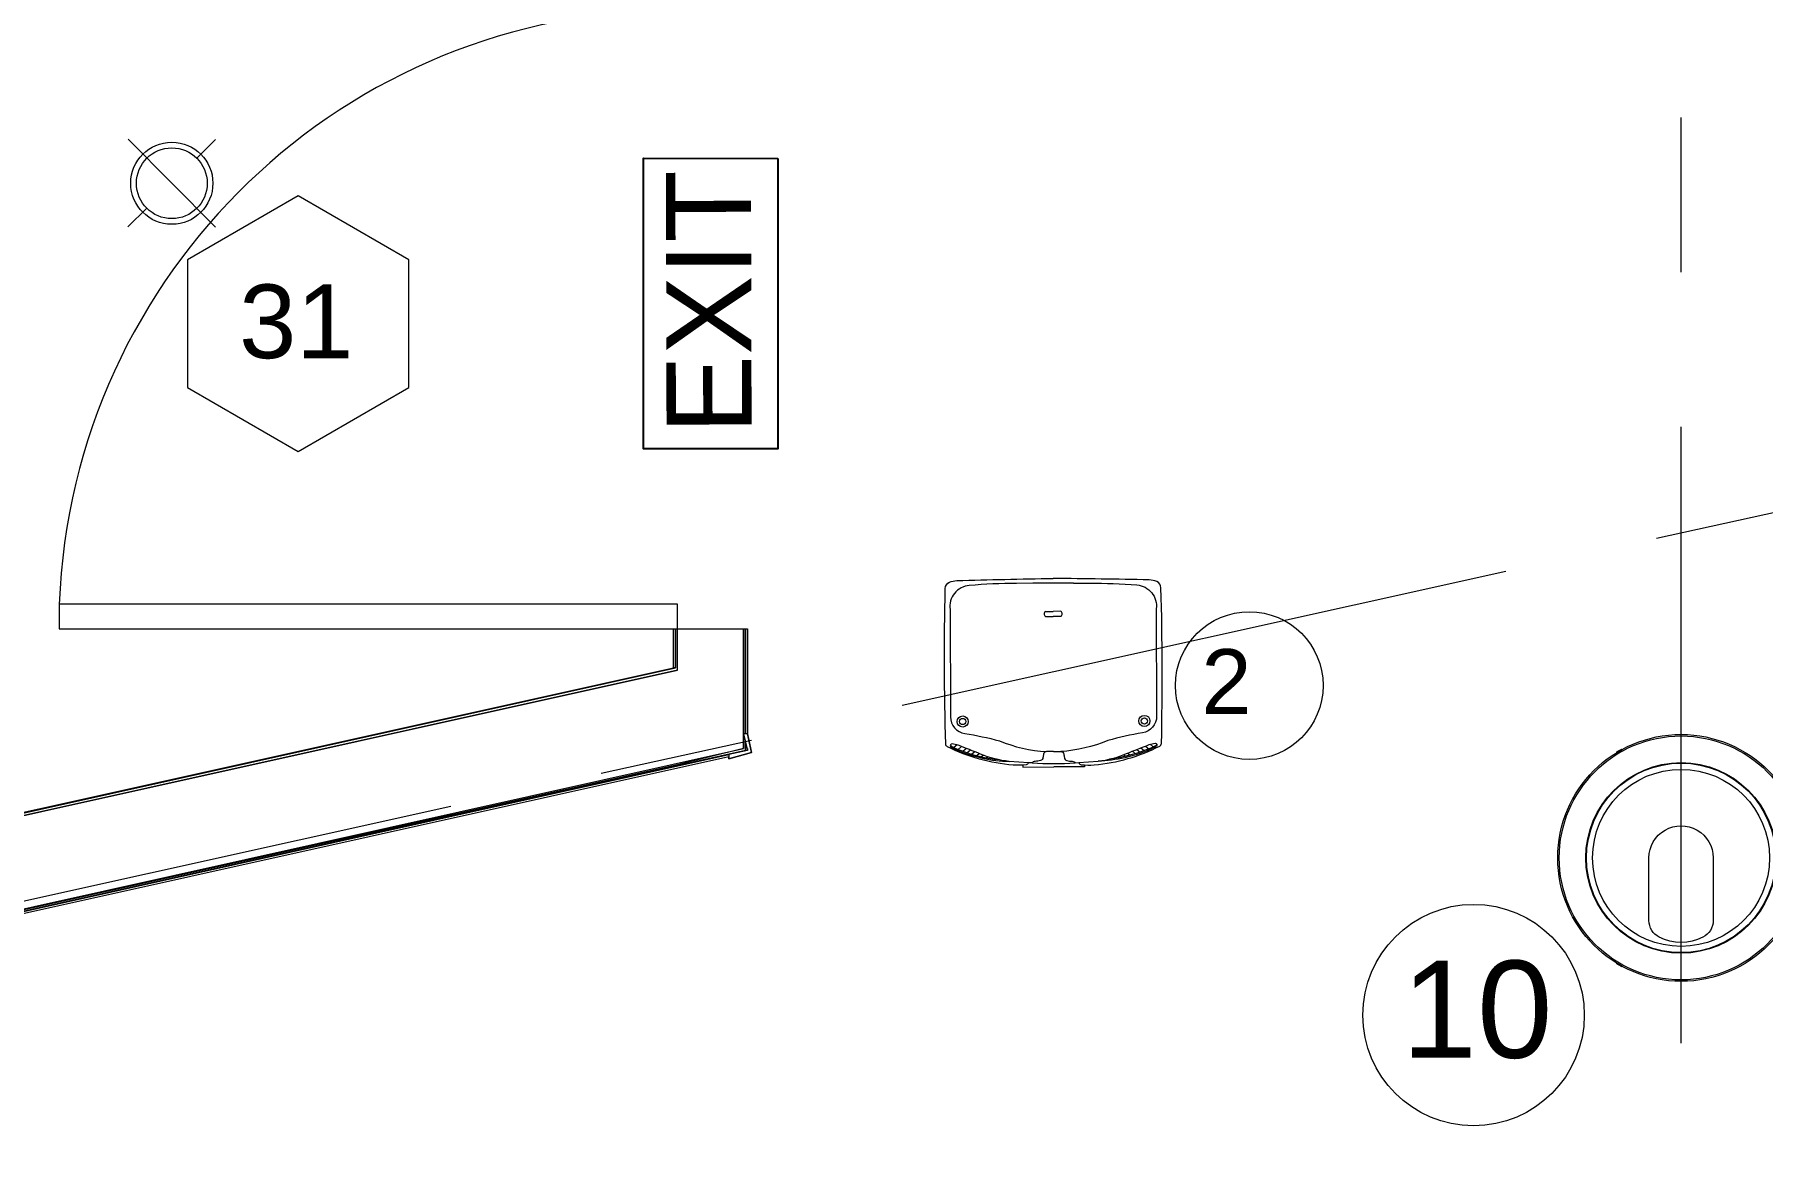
# Model space of a CAD drawing. Header units: inches. Extents: x 0.9 to 36.3, y 0.7 to 23.3.
# Drawn here: x 18.913 to 20.31, y 9.701 to 10.607 of the extents above; entities that cross this region are included whole.
import ezdxf

# ---------------------------------------------------------------- set-up
doc = ezdxf.new("R2010")
doc.units = ezdxf.units.IN
doc.linetypes.add('ACAD_ISO02W100', pattern=[15, 12, -3])
doc.layers.get('0').update_dxf_attribs({"color": 1})
for name, color, linetype, lineweight, true_color in [('Blocks', 7, 'Continuous', 5, 0x9a9c7f), ('Doors', 7, 'Continuous', 5, 0xf2db9c), ('Lights', 7, 'Continuous', 15, 0xff0a0a), ('Numbering Lights', 1, 'Continuous', 15, 0xff0000), ('Numbering Projectors', 7, 'Continuous', 0, 0x9a9c7f), ('PDF_Geometry', 7, 'Continuous', 9, 0x777777)]:
    doc.layers.add(name, color=color, linetype=linetype, lineweight=lineweight, true_color=true_color)
doc.layers.add('CCTV', color=38, linetype='Continuous', lineweight=0)
doc.layers.add('Numbering CCTV', color=38, linetype='Continuous', lineweight=0)
doc.layers.add('EXIT', color=10, linetype='Continuous')
doc.styles.get("Standard").update_dxf_attribs({"font": 'arial.ttf'})

# ---------------------------------------------------------------- blocks, each defined once
blk = doc.blocks.new('HD60-TOP')
at = {"lineweight": 0}
for p, q in [((-1.292, 2.238), (-1.286, 2.228)), ((2.584, 0), (2.572, 0)), ((-1.292, -2.238), (-1.286, -2.228))]:
    blk.add_line(p, q, dxfattribs=at)
at = {"lineweight": 0, "flags": 128}
for points in [[(-1.241, 2.267), (-1.235, 2.257, 0.011482), (-1.337, 2.198), (-1.343, 2.208, -0.005759)], [(0.67, 0), (0.67, -1.304, -0.281624), (0.455, -1.655, -0.240543), (-0.455, -1.655, -0.281624), (-0.67, -1.304), (-0.67, 0, -1.000121)], [(2.584, -0.059), (2.572, -0.059, 0.011482), (2.572, 0.059), (2.584, 0.059, -0.005759)], [(-1.343, -2.208), (-1.337, -2.198, 0.011482), (-1.235, -2.257), (-1.241, -2.267, -0.005759)]]:
    blk.add_lwpolyline(points, format="xyb", close=True, dxfattribs=at)
at = {"lineweight": 0}
for radius in [2.572, 2.541, 1.986, 1.974]:
    blk.add_circle((0, 0), radius, dxfattribs=at)
blk.add_circle((0, 0), 1.845)
blk = doc.blocks.new('Epson 5040ub_top_cad-block.com')
at = {"color": 0}
for points in [[(-73.9, -4.5), (-73.9, 0), (0, 0)], [(73.9, -4.5), (73.9, 0), (0, 0)], [(-208.3, -44.9), (-216.4, -38.2)], [(-198.7, -41.1), (-206.5, -34.6)], [(-188.1, -37), (-195.3, -31)], [(-177.2, -32.4), (-183.1, -27.5)], [(-167.9, -28.7), (-172.6, -24.9)], [(-157.3, -24.9), (-160.4, -22.3)], [(-147.5, -21.8), (-149.4, -20.3)], [(-138.3, -19.3), (-138.9, -18.8)], [(138.3, -19.3), (138.9, -18.8)], [(147.5, -21.8), (149.4, -20.3)], [(157.3, -24.9), (160.4, -22.3)], [(167.9, -28.7), (172.6, -24.9)], [(177.2, -32.4), (183.1, -27.5)], [(188.1, -37), (195.3, -31)], [(198.7, -41.1), (206.5, -34.6)], [(208.3, -44.9), (216.4, -38.2)], [(-230.6, -53.4), (-238.1, -47.2)], [(-219.7, -49.3), (-227.7, -42.6)], [(219.7, -49.3), (227.7, -42.6)], [(230.6, -53.4), (238.1, -47.2)], [(-18.6, -359.4), (0, -359.4)], [(-18.6, -371.4), (0, -371.4)], [(18.6, -359.4), (0, -359.4)], [(18.6, -371.4), (0, -371.4)], [(-48.7, -438.5), (48.7, -438.5)]]:
    blk.add_lwpolyline(points, dxfattribs=at)
for points in [[(0, -36.6), (-16.8, -36.6, -0.354906), (-24.2, -30.6, -0.016056), (-25.6, -22.2, 0.285232), (-31.3, -15.4, 0.084022), (-44.3, -13.5, -0.143766), (-48.6, -12.3, -0.072792), (-51.7, -9.7), (-60.2, -10.3, 0.320532), (-65.8, -5.2, 0.048215), (-96.9, -4.8, 0.096612), (-253.6, -49, 0.263617), (-257.6, -55.1, 0.012885), (-257.6, -426.5, -0.781265)], [(-60.2, -10.3), (-106, -13.5, 0.045223), (-106, -13.5, 0.07056), (-174.3, -31.3, -0.006437), (-228.3, -52.6, -0.072856), (-242.6, -55.7, -0.70445), (-245.6, -48.9, -0.081569), (-240.3, -45.4, -0.0531), (-169.8, -21.4, -0.048177), (-106, -13.5, -6.183682)], [(-48.7, -438.5), (-87.3, -438.5, -0.020934), (-200.3, -433.8, -0.427836), (-246.2, -376.8), (-246.2, -120.6, -0.367703), (-212.3, -80.7, 0.026801), (-129.5, -62.7, 0.03082), (-129.5, -62.7, -0.081077), (-16.8, -36.6, -8.970593)], [(-246.5, -53.2, -0.112665), (-245.6, -51.7, -0.081569), (-240.3, -48.2, -0.0531), (-169.8, -24.2, -0.02751), (-133.5, -18.2, -0.02751)], [(0, -36.6), (16.8, -36.6, 0.354906), (24.2, -30.6, 0.016056), (25.6, -22.2, -0.285232), (31.3, -15.4, -0.084022), (44.3, -13.5, 0.143766), (48.6, -12.3, 0.072792), (51.7, -9.7), (60.2, -10.3, -0.320532), (65.8, -5.2, -0.048215), (96.9, -4.8, -0.096612), (253.6, -49, -0.263617), (257.6, -55.1, -0.012885), (257.6, -426.5, 0.781265)], [(48.7, -438.5), (87.3, -438.5, 0.020934), (200.3, -433.8, 0.427836), (246.2, -376.8), (246.2, -120.6, 0.367703), (212.3, -80.7, -0.026801), (129.5, -62.7, -0.03082), (129.5, -62.7, 0.081077), (16.8, -36.6, 8.970593)], [(60.2, -10.3), (106, -13.5, -0.045223), (106, -13.5, -0.07056), (174.3, -31.3, 0.006437), (228.3, -52.6, 0.072856), (242.6, -55.7, 0.70445), (245.6, -48.9, 0.081569), (240.3, -45.4, 0.0531), (169.8, -21.4, 0.048177), (106, -13.5, 6.183682)], [(246.5, -53.2, 0.112665), (245.6, -51.7, 0.081569), (240.3, -48.2, 0.0531), (169.8, -24.2, 0.02751), (133.5, -18.2, 0.02751)], [(-257.6, -426.5, 0.30611), (-247.4, -441.7, 0.079705), (-229.7, -445.7, 0.003039), (0, -450, 73.76926)], [(257.6, -426.5, -0.30611), (247.4, -441.7, -0.079705), (229.7, -445.7, -0.003039), (0, -450, -73.76926)]]:
    blk.add_lwpolyline(points, format="xyb", dxfattribs=at)
for centre, radius in [((-217, -109.2), 13.3), ((-217, -109.2), 7.38), ((217, -109.2), 13.3), ((217, -109.2), 7.38)]:
    blk.add_circle(centre, radius, dxfattribs=at)
for centre, radius, start, end in [((0, -858.8), 850.7, 86.5169, 93.4831), ((-14, -365.4), 7.59, 127.7395, 232.2605), ((14, -365.4), 7.59, 307.7395, 52.2605)]:
    blk.add_arc(centre, radius, start, end, dxfattribs=at)

msp = doc.modelspace()

# ---------------------------------------------------------------- linework, layer by layer
at = {"layer": 'Doors', "linetype": 'ByBlock'}
msp.add_lwpolyline([(19.4325, 10.1463), (18.9326, 10.1463), (18.9326, 10.1263), (19.4325, 10.1263)], close=True, dxfattribs=at)
msp.add_arc((19.4312, 10.1272), 0.499, 89.8467, 177.815, dxfattribs=at)
at = {"layer": 'EXIT', "linetype": 'ByBlock', "ltscale": 0.001}
msp.add_lwpolyline([(19.5138, 10.5065), (19.5138, 10.2717), (19.4051, 10.2718), (19.4051, 10.5067)], close=True, dxfattribs=at)
at = {"layer": 'Lights', "linetype": 'ByBlock', "ltscale": 0.001}
for p, q in [((18.9883, 10.5219), (19.0236, 10.4864)), ((19.0439, 10.5066), (19.059, 10.5217)), ((19.0236, 10.4864), (19.0588, 10.451)), ((18.9881, 10.4512), (19.0033, 10.4662))]:
    msp.add_line(p, q, dxfattribs=at)
for radius in [0.0332, 0.0286]:
    msp.add_circle((19.0236, 10.4864), radius, dxfattribs=at)
at = {"layer": 'Numbering CCTV', "linetype": 'ByBlock', "ltscale": 0.001}
msp.add_circle((20.0764, 9.814), 0.0895, dxfattribs=at)
at = {"layer": 'Numbering Lights', "linetype": 'ByBlock', "ltscale": 0.001}
msp.add_lwpolyline([(19.1258, 10.4761), (19.0364, 10.4244), (19.0364, 10.3212), (19.1258, 10.2696), (19.2152, 10.3212), (19.2152, 10.4244)], close=True, dxfattribs=at)
at = {"layer": 'Numbering Projectors', "linetype": 'ByBlock', "ltscale": 0.001}
msp.add_circle((19.895, 10.0804), 0.0597, dxfattribs=at)
at = {"layer": 'PDF_Geometry', "linetype": 'ByBlock'}
for points in [[(20.2442, 10.4146), (20.2442, 10.5396)], [(20.2442, 9.7913), (20.2442, 10.2896)], [(20.2242, 10.1996), (20.3458, 10.2263)], [(19.6142, 10.0646), (20.1025, 10.1729)], [(19.4875, 10.0279), (17.8776, 9.6696), (17.8143, 9.6563), (17.8143, 9.6579), (17.8759, 9.6713), (19.4859, 10.0296), (19.4859, 10.1263), (19.4875, 10.1263), (19.4875, 10.0413), (19.4875, 10.1263), (19.4892, 10.1263), (19.4892, 10.0413), (19.4925, 10.0263), (19.4742, 10.0213), (19.4742, 10.0229), (17.8776, 9.6679), (17.8143, 9.6546), (17.8143, 9.6563), (17.8776, 9.6696), (19.4742, 10.0246)], [(17.8876, 9.7496), (19.4325, 10.0929), (19.4325, 10.1263), (19.4859, 10.1263), (19.4859, 10.1013), (19.4859, 10.0296), (19.4325, 10.0163), (17.8759, 9.6713)], [(17.8893, 9.7529), (19.4292, 10.0946), (19.4309, 10.0946), (19.4292, 10.0946), (19.4292, 10.1263), (19.4309, 10.1263), (19.4325, 10.1263)], [(19.4309, 10.1263), (19.4309, 10.0946), (19.4309, 10.1263)], [(19.4309, 10.0946), (19.4309, 10.1263)], [(17.8876, 9.7513), (19.4309, 10.0946), (17.8876, 9.7513)], [(19.4325, 10.0929), (17.9326, 9.7596)], [(19.3709, 10.0096), (19.4925, 10.0363)], [(19.4875, 10.0346), (19.4875, 10.0279), (19.4875, 10.0346)], [(18.7609, 9.8746), (19.2492, 9.9829)]]:
    msp.add_lwpolyline(points, dxfattribs=at)
for points in [[(19.4859, 10.0413), (19.4892, 10.0279), (19.4742, 10.0246), (19.4742, 10.0213), (19.4925, 10.0263), (19.4892, 10.0413)], [(19.4892, 10.0296), (19.4892, 10.0279)]]:
    msp.add_lwpolyline(points, close=True, dxfattribs=at)

# ---------------------------------------------------------------- block references
at = {"layer": 'Blocks', "linetype": 'ByBlock', "xscale": 0.0003386368815212315, "yscale": 0.0003386368815212315, "zscale": 0.0003386368815212315, "rotation": 180.1884731752201}
msp.add_blockref('Epson 5040ub_top_cad-block.com', (19.7368, 10.0146), dxfattribs=at)
at = {"layer": 'CCTV', "linetype": 'ByBlock', "xscale": 0.03878571050914428, "yscale": 0.03878571050914428, "zscale": 0.03878571050914428}
msp.add_blockref('HD60-TOP', (20.2442, 9.9411), dxfattribs=at)

# ---------------------------------------------------------------- texts
at = {"layer": 'EXIT', "linetype": 'ACAD_ISO02W100', "ltscale": 0.01}
msp.add_text('EXIT', height=0.06879, rotation=90.1366, dxfattribs=at).set_placement((19.4925, 10.2836))
at = {"layer": 'Numbering CCTV', "linetype": 'ByBlock', "ltscale": 0.001}
msp.add_text('10', height=0.07854, dxfattribs=at).set_placement((20.0182, 9.7795))
at = {"layer": 'Numbering Lights', "linetype": 'ByBlock', "ltscale": 0.001}
msp.add_text('31', height=0.05956, dxfattribs=at).set_placement((19.078, 10.345))
at = {"layer": 'Numbering Projectors', "linetype": 'ByBlock', "ltscale": 0.001}
msp.add_text('2', height=0.0524, dxfattribs=at).set_placement((19.8562, 10.0574))

doc.saveas('drawing.dxf')
